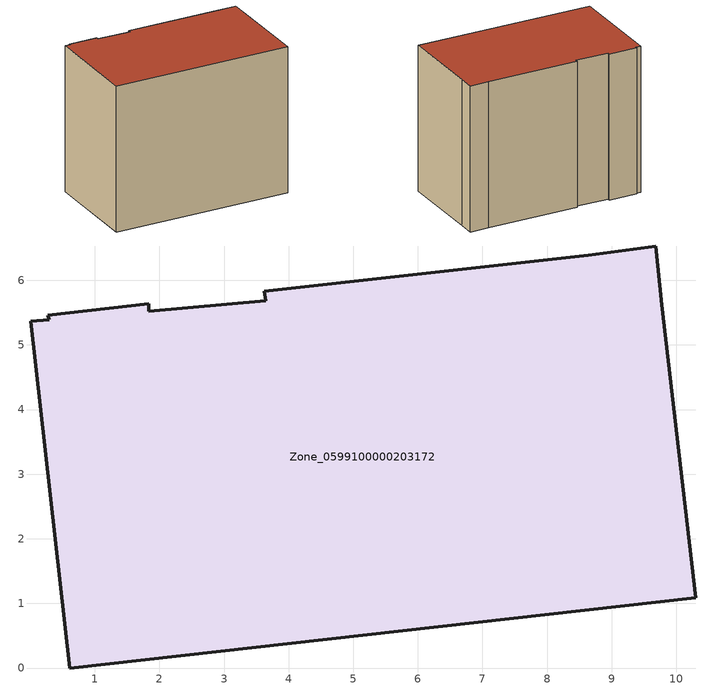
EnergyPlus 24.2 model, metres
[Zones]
Zone_0599100000203172
 floor ground (C_G): 9.77,5.62 10.3,1.09 0.61,0 0.01,5.37 0.3,5.39 0.27,5.46 1.83,5.63 1.83,5.53 3.65,5.68 3.62,5.83 8.64,6.39 9.68,6.53 z0
 wall outside (C_F): 10.3,1.09 9.77,5.62 9.68,6.53 8.64,6.39 3.62,5.83 3.65,5.68 1.83,5.53 1.83,5.63 0.27,5.46 0.3,5.39 0.01,5.37 0.61,0 10.3,1.09 z0:8.06
 roof outside (C_R): 0.01,5.37 0.61,0 10.3,1.09 9.77,5.62 9.68,6.53 8.64,6.39 3.62,5.83 3.65,5.68 1.83,5.53 1.83,5.63 0.27,5.46 0.3,5.39 z8.06
[BUILDING]
Pand.0599100000203172: North Axis=0; Terrain=City; Loads Convergence Tolerance Value=0.04; Temperature Convergence Tolerance Value=0.4; Solar Distribution=FullExterior; Maximum Number of Warmup Days=25; Minimum Number of Warmup Days=1
[Site:Location]
Rotterdam.The.Hague.AP_ZH_NLD Design_Conditions: Latitude=51.96; Longitude=4.45; Time Zone=1; Elevation=-4.5
[SITE:GROUNDTEMPERATURE:BUILDINGSURFACE]
18, 18, 18, 18, 18, 18, 18, 18, 18, 18, 18, 18
[MATERIAL] Thermal Absorptance=0.9; Solar Absorptance=0.7; Visible Absorptance=0.7
Name | Roughness | Thickness | Conductivity | Density | Specific Heat
G.TC.1946-1964 | MediumSmooth | 0.15 | 1 | 540 | 1210
F.TC.1946-1964 | Rough | 0.3 | 0.857143 | 1920 | 840
R.TC.1946-1964 | MediumRough | 0.2 | 0.235294 | 1500 | 1000
[CONSTRUCTION]
C_G: G.TC.1946-1964
C_F: F.TC.1946-1964
C_R: R.TC.1946-1964
[ZONE]
Zone_0599100000203172: Type=1; Multiplier=1; Ceiling Height=Autocalculate; Volume=Autocalculate; Floor Area=autocalculate; Part of Total Floor Area=Yes
[ZONEINFILTRATION:DESIGNFLOWRATE]
Infil_Zone_0599100000203172: Zone or ZoneList or Space or SpaceList=Zone_0599100000203172; Schedule=AlwaysOn; Design Flow Rate Calculation Method=Flow/Area; Flow Rate per Floor Area=0.003; Constant Term Coefficient=1; Temperature Term Coefficient=0; Velocity Term Coefficient=0; Velocity Squared Term Coefficient=0
[HVACTEMPLATE:ZONE:IDEALLOADSAIRSYSTEM]
Zone_0599100000203172: Maximum Heating Supply Air Temperature=50; Minimum Cooling Supply Air Temperature=13; Maximum Heating Supply Air Humidity Ratio=0.0156; Minimum Cooling Supply Air Humidity Ratio=0.0077; Heating Limit=NoLimit; Cooling Limit=NoLimit; Dehumidification Control Type=ConstantSensibleHeatRatio; Cooling Sensible Heat Ratio=0.7; Dehumidification Setpoint=60; Humidification Control Type=None; Humidification Setpoint=30; Outdoor Air Method=None; Outdoor Air Flow Rate per Person=0.00944; Outdoor Air Flow Rate per Zone Floor Area=0; Outdoor Air Flow Rate per Zone=0; Demand Controlled Ventilation Type=None; Outdoor Air Economizer Type=NoEconomizer; Heat Recovery Type=None; Sensible Heat Recovery Effectiveness=0.7; Latent Heat Recovery Effectiveness=0.65
[ZONECONTROL:THERMOSTAT]
ThermostatControl_Zone_0599100000203172: Zone or ZoneList=Zone_0599100000203172; Control Type Schedule=DualSetpointControlType; Control 1=Thermostat_Zone_0599100000203172; Temperature Difference Between Cutout And Setpoint=0
[THERMOSTATSETPOINT:DUALSETPOINT]
Thermostat_Zone_0599100000203172: Heating Setpoint Temperature Schedule=HeatingSetpoint_Zone_0599100000203172; Cooling Setpoint Temperature Schedule=CoolingSetpoint_Zone_0599100000203172
[SCHEDULE:COMPACT]
HeatingSetpoint_Zone_0599100000203172: Through: 12/31, For: AllDays, Until: 24:00, 21
CoolingSetpoint_Zone_0599100000203172: Through: 12/31, For: AllDays, Until: 24:00, 24
DualSetpointControlType: Through: 12/31, For: AllDays, Until: 24:00, 4
AlwaysOn: Through: 12/31, For: AllDays, Until: 24:00, 1
